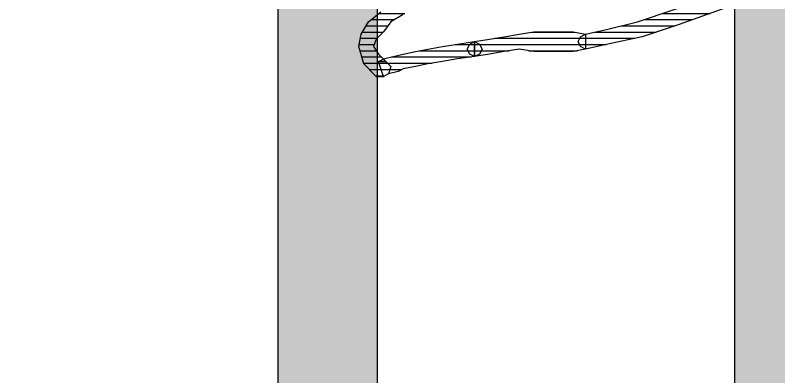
# Model space of a CAD drawing. Extents: x -29316 to 80307, y 54266 to 73016.
# Drawn here: x 21631.53 to 21646.86, y 55588.93 to 55596.18 of the extents above; entities that cross this region are included whole.
import ezdxf

# ---------------------------------------------------------------- set-up
doc = ezdxf.new("R2010")
doc.units = 0
doc.layers.add('İnsan', color=50, linetype='Continuous')
doc.layers.add('OC-Mutfak_Ekipman', color=252, linetype='Continuous')
doc.layers.add('PLAN', color=253, linetype='Continuous', lineweight=15)
doc.layers.add('Tezgah', color=7, linetype='Continuous', lineweight=9)
pattern_1 = [(360, (-5108.51305, -673.59423), (1e-16, 0.125), [25])]

# ---------------------------------------------------------------- blocks, each defined once
blk = doc.blocks.new('SICAK SERVİS ÜNİTESİ')
at = {"layer": 'PLAN'}
h = blk.add_hatch(color=256, dxfattribs=at)
h.dxf.hatch_style = 1
h.paths.add_polyline_path([(35816.749, -111098.89, 0.414214), (35817.749, -111097.89, 0.414214), (35816.749, -111096.89), (35638.748, -111096.89, 0.414209), (35637.749, -111097.89, 0.414214), (35638.749, -111098.89)])
h.paths.add_polyline_path([(35638.748, -111106.056, 0.414209), (35637.749, -111107.056, 0.414214), (35638.749, -111108.056), (35816.749, -111108.056, 0.414214), (35817.749, -111107.056, 0.414214), (35816.749, -111106.056)])
h.paths.add_polyline_path([(35816.749, -111117.222, 0.414214), (35817.749, -111116.222, 0.414214), (35816.749, -111115.222), (35638.748, -111115.222, 0.414209), (35637.749, -111116.222, 0.414214), (35638.749, -111117.222)])
at = {"layer": 'OC-Mutfak_Ekipman'}
for p, q in [((35816.749, -111106.056), (35638.749, -111106.056)), ((35638.749, -111108.056), (35816.749, -111108.056)), ((35816.749, -111115.222), (35638.749, -111115.222))]:
    blk.add_line(p, q, dxfattribs=at)
blk = doc.blocks.new('InsanKadın')
at = {"layer": 'İnsan'}
h = blk.add_hatch(dxfattribs=at)
h.set_pattern_fill('DC_LINES', scale=0.1, style=0)
h.set_pattern_definition(pattern_1)
edge = h.paths.add_edge_path(flags=0)
edge.add_line((19.771, 54.407), (19.624, 54.407))
edge.add_line((19.624, 54.407), (19.376, 54.159))
edge.add_line((19.376, 54.159), (19.277, 53.811))
edge.add_line((19.277, 53.811), (19.327, 53.562))
edge.add_line((19.327, 53.562), (19.475, 53.314))
edge.add_line((19.475, 53.314), (19.722, 53.115))
edge.add_line((19.722, 53.115), (19.969, 52.867))
edge.add_line((19.969, 52.867), (20.266, 52.668))
edge.add_line((20.266, 52.668), (20.613, 52.519))
edge.add_line((20.613, 52.519), (20.712, 52.817))
edge.add_line((20.712, 52.817), (20.464, 52.966))
edge.add_line((20.464, 52.966), (20.168, 53.165))
edge.add_line((20.168, 53.165), (19.921, 53.314))
edge.add_line((19.921, 53.314), (19.771, 53.513))
edge.add_line((19.771, 53.513), (19.624, 53.662))
edge.add_line((19.624, 53.662), (19.574, 53.811))
edge.add_line((19.574, 53.811), (19.673, 53.96))
edge.add_line((19.673, 53.96), (19.821, 54.109))
edge.add_line((19.821, 54.109), (19.673, 54.109))
edge.add_line((19.673, 54.109), (19.821, 54.109))
edge.add_line((19.821, 54.109), (19.921, 54.208))
edge.add_line((19.921, 54.208), (19.871, 54.357))
edge.add_line((19.871, 54.357), (19.771, 54.407))
edge.add_line((19.771, 54.407), (19.624, 54.407))
h = blk.add_hatch(dxfattribs=at)
h.set_pattern_fill('DC_LINES', scale=0.1, style=0)
h.set_pattern_definition(pattern_1)
edge = h.paths.add_edge_path(flags=0)
edge.add_line((21.602, 54.009), (21.256, 54.059))
edge.add_line((21.256, 54.059), (20.959, 54.109))
edge.add_line((20.959, 54.109), (20.662, 54.159))
edge.add_line((20.662, 54.159), (20.415, 54.208))
edge.add_line((20.415, 54.208), (20.168, 54.258))
edge.add_line((20.168, 54.258), (20.068, 54.308))
edge.add_line((20.068, 54.308), (19.871, 54.357))
edge.add_line((19.871, 54.357), (19.771, 54.407))
edge.add_line((19.771, 54.407), (19.673, 54.109))
edge.add_line((19.673, 54.109), (19.771, 54.059))
edge.add_line((19.771, 54.059), (19.969, 54.009))
edge.add_line((19.969, 54.009), (20.168, 53.96))
edge.add_line((20.168, 53.96), (20.415, 53.91))
edge.add_line((20.415, 53.91), (20.662, 53.86))
edge.add_line((20.662, 53.86), (20.959, 53.811))
edge.add_line((20.959, 53.811), (21.256, 53.761))
edge.add_line((21.256, 53.761), (21.602, 53.711))
h = blk.add_hatch(dxfattribs=at)
h.set_pattern_fill('DC_LINES', scale=0.1, style=0)
h.set_pattern_definition(pattern_1)
edge = h.paths.add_edge_path(flags=0)
edge.add_line((21.602, 53.711), (21.899, 53.662))
edge.add_line((21.899, 53.662), (22.196, 53.612))
edge.add_line((22.196, 53.612), (22.493, 53.562))
edge.add_line((22.493, 53.562), (22.79, 53.513))
edge.add_line((22.79, 53.513), (23.037, 53.513))
edge.add_line((23.037, 53.513), (23.334, 53.513))
edge.add_line((23.334, 53.513), (23.582, 53.513))
edge.add_line((23.582, 53.513), (23.829, 53.562))
edge.add_line((23.829, 53.562), (23.829, 53.86))
edge.add_line((23.829, 53.86), (23.582, 53.91))
edge.add_line((23.582, 53.91), (23.334, 53.91))
edge.add_line((23.334, 53.91), (23.037, 53.91))
edge.add_line((23.037, 53.91), (22.79, 53.91))
edge.add_line((22.79, 53.91), (22.493, 53.86))
edge.add_line((22.493, 53.86), (22.196, 53.91))
edge.add_line((22.196, 53.91), (21.899, 53.96))
edge.add_line((21.899, 53.96), (21.602, 54.009))
h = blk.add_hatch(dxfattribs=at)
h.set_pattern_fill('DC_LINES', scale=0.1, style=0)
h.set_pattern_definition(pattern_1)
h.paths.add_polyline_path([(23.829, 53.562), (24.274, 53.463), (24.868, 53.314), (25.61, 53.066), (26.451, 52.768), (27.243, 52.47), (28.034, 52.172), (28.628, 51.923), (28.974, 51.675), (29.172, 51.973), (28.726, 52.221), (28.133, 52.47), (27.341, 52.768), (26.549, 53.066), (25.709, 53.364), (24.966, 53.612), (24.274, 53.761), (23.829, 53.86), (23.73, 53.811), (23.68, 53.711), (23.73, 53.612)], flags=0)
at = {"layer": 'İnsan', "color": 7}
blk.add_line((22.06, 53.656), (22.06, 53.635), dxfattribs=at)
at = {"layer": 'İnsan', "color": 7, "flags": 128}
for points in [[(20.168, 53.165), (19.921, 53.314), (19.771, 53.513), (19.624, 53.662), (19.574, 53.811), (19.673, 53.96), (19.821, 54.109), (19.673, 54.109), (19.821, 54.109), (19.921, 54.208), (19.871, 54.357), (19.771, 54.407), (19.624, 54.407), (19.771, 54.407), (19.771, 54.407), (19.624, 54.407), (19.376, 54.159), (19.277, 53.811), (19.327, 53.562), (19.475, 53.314), (19.722, 53.115)], [(28.133, 52.47), (27.341, 52.768), (26.549, 53.066), (25.709, 53.364), (24.966, 53.612), (24.274, 53.761), (23.829, 53.86), (23.829, 53.86), (23.829, 53.86), (23.73, 53.811), (23.68, 53.711), (23.73, 53.612), (23.829, 53.562), (23.829, 53.562), (23.829, 53.562), (23.829, 53.562), (24.274, 53.463), (24.868, 53.314), (25.61, 53.066), (26.451, 52.768), (27.243, 52.47), (28.034, 52.172)]]:
    blk.add_lwpolyline(points, dxfattribs=at)
for points in [[(21.602, 54.009), (21.256, 54.059), (20.959, 54.109), (20.662, 54.159), (20.415, 54.208), (20.168, 54.258), (20.068, 54.308), (19.871, 54.357), (19.771, 54.407), (19.673, 54.109), (19.771, 54.059), (19.969, 54.009), (20.168, 53.96), (20.415, 53.91), (20.662, 53.86), (20.959, 53.811), (21.256, 53.761), (21.602, 53.711), (21.602, 54.009)], [(21.602, 54.009), (21.504, 53.96), (21.454, 53.86), (21.504, 53.761), (21.602, 53.711), (21.602, 54.009)], [(21.602, 53.711), (21.701, 53.761), (21.751, 53.86), (21.701, 53.96), (21.602, 54.009), (21.602, 53.711)], [(21.602, 53.711), (21.899, 53.662), (22.196, 53.612), (22.493, 53.562), (22.79, 53.513), (23.037, 53.513), (23.334, 53.513), (23.582, 53.513), (23.829, 53.562), (23.829, 53.86), (23.582, 53.91), (23.334, 53.91), (23.037, 53.91), (22.79, 53.91), (22.493, 53.86), (22.196, 53.91), (21.899, 53.96), (21.602, 54.009), (21.602, 53.711)]]:
    blk.add_lwpolyline(points, close=True, dxfattribs=at)

msp = doc.modelspace()

# ---------------------------------------------------------------- block references
at = {"layer": 'PLAN', "rotation": 90}
msp.add_blockref('SICAK SERVİS ÜNİTESİ', (-89469.251, 19912.892), dxfattribs=at)
at = {"layer": 'Tezgah', "xscale": -1, "rotation": 180}
msp.add_blockref('InsanKadın', (21619.151, 55649.363), dxfattribs=at)

doc.saveas('drawing.dxf')
